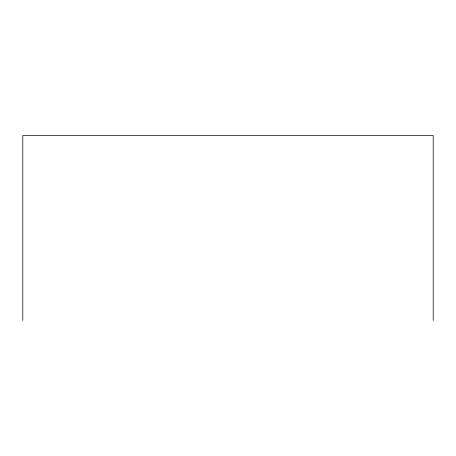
<?xml version="1.0" encoding="UTF-8"?>
<svg xmlns="http://www.w3.org/2000/svg" width="456" height="456" viewBox="0 0 456 456"><rect width="100%" height="100%" fill="white"/><g stroke="black" fill="none" stroke-linecap="round" stroke-linejoin="round"><path stroke-width="0.68" d="M433.2 320.494L433.2 135.506L22.8 135.506L22.8 320.494"/></g></svg>
